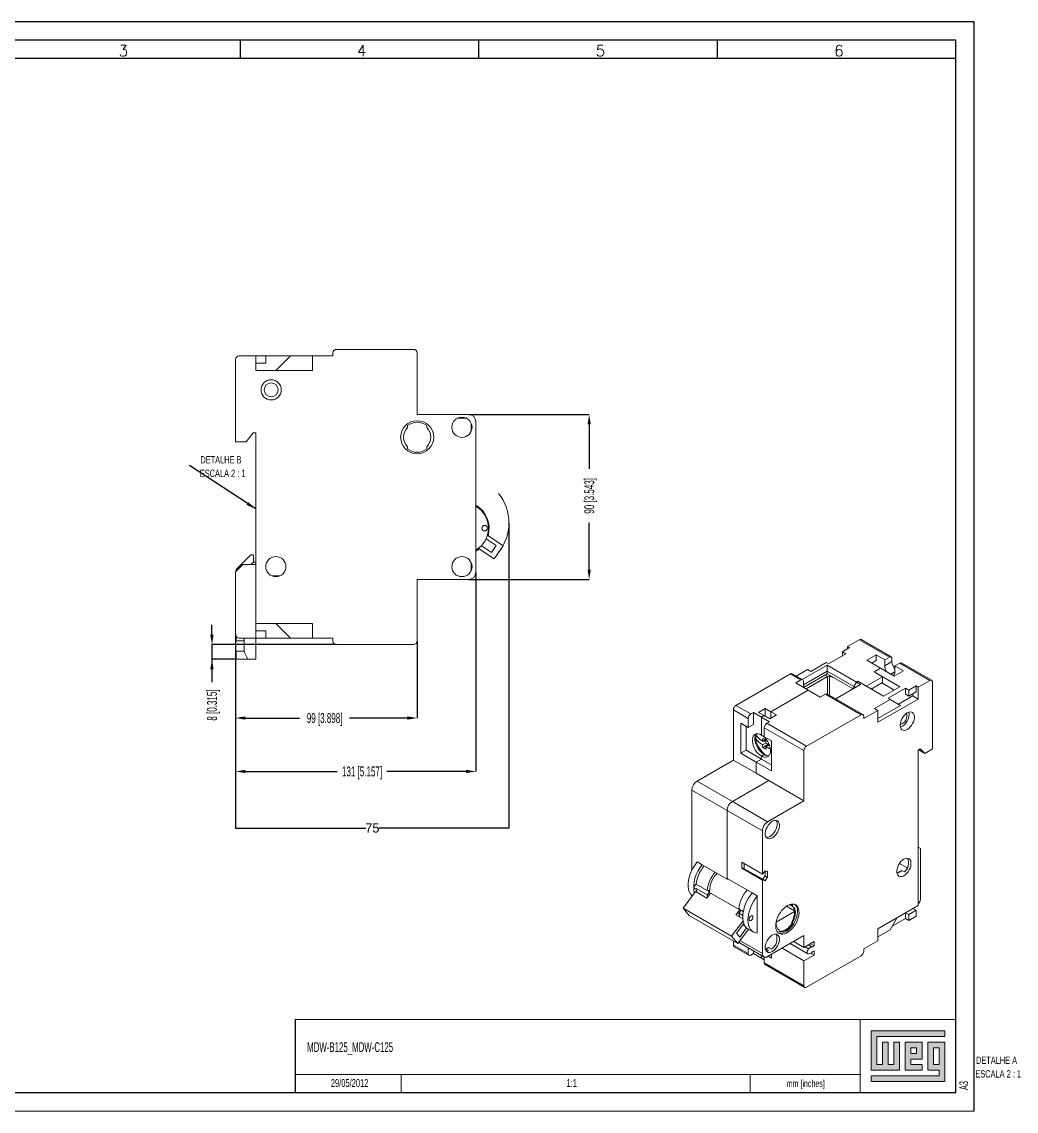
# Model space of a CAD drawing. Header units: millimetres. Extents: x -829 to 2887, y -460 to 1788.
# Drawn here: x 2061.8 to 2332.7, y -107.9 to 189.1 of the extents above; entities that cross this region are included whole.
import ezdxf

# ---------------------------------------------------------------- set-up
doc = ezdxf.new("R2010")
doc.units = ezdxf.units.MM
doc.layers.add('FORMATO', color=7, linetype='Continuous')
doc.layers.add('LEGENDA', color=5, linetype='Continuous')
doc.styles.add('SLDTEXTSTYLE0', font='ROMANS')
doc.styles.add('SLDTEXTSTYLE1', font='TXT', dxfattribs={"width": 0.605})
doc.styles.get("Standard").update_dxf_attribs({"font": 'arial.ttf'})
doc.dimstyles.new('SLDDIMSTYLE0', dxfattribs={"dimtxt": 2.7, "dimasz": 2.7, "dimexe": 0, "dimexo": 0.0625, "dimgap": 0.675, "dimtad": 0, "dimdec": 1, "dimlfac": 2, "dimrnd": 1e-09, "dimzin": 12, "dimdsep": 46, "dimtxsty": 'SLDTEXTSTYLE1', "dimsah": 1, "dimcen": 0.09, "dimadec": 0, "dimazin": 3, "dimtfac": 1, "dimtdec": 1, "dimtofl": 0, "dimtmove": 0, "dimatfit": 3, "dimfxl": 1, "dimfrac": 2, "dimtolj": 1, "dimtzin": 12, "dimarcsym": 0})
doc.dimstyles.new('SLDDIMSTYLE1', dxfattribs={"dimtxt": 2.7, "dimasz": 2.7, "dimexe": 0, "dimexo": 0.0625, "dimgap": 0.675, "dimtad": 0, "dimdec": 1, "dimlfac": 2, "dimrnd": 1e-09, "dimzin": 12, "dimdsep": 46, "dimtxsty": 'SLDTEXTSTYLE1', "dimsah": 1, "dimcen": 0.09, "dimadec": 0, "dimazin": 3, "dimtfac": 1, "dimtdec": 1, "dimtmove": 0, "dimatfit": 0, "dimfxl": 1, "dimfrac": 2, "dimtolj": 1, "dimtzin": 12, "dimarcsym": 0})
doc.dimstyles.new('SLDDIMSTYLE2', dxfattribs={"dimtxt": 0, "dimasz": 2.7, "dimexe": 0, "dimexo": 0.0625, "dimgap": 0, "dimtad": 0, "dimtih": 1, "dimtoh": 1, "dimdec": 0, "dimrnd": 1e-09, "dimzin": 0, "dimdsep": 46, "dimtxsty": 'Standard', "dimblk1": 'NONE', "dimblk2": 'NONE', "dimsah": 1, "dimcen": 0.09, "dimadec": 0, "dimazin": 0, "dimtfac": 2.7, "dimtdec": 0, "dimtofl": 0, "dimtmove": 0, "dimatfit": 3, "dimldrblk": 'NONE', "dimfxl": 1, "dimfrac": 2, "dimtolj": 1, "dimtzin": 0, "dimarcsym": 0})
doc.dimstyles.new('SLDDIMSTYLE3', dxfattribs={"dimtxt": 2.7, "dimasz": 2.7, "dimexe": 0, "dimexo": 0.0625, "dimgap": 0.675, "dimtad": 0, "dimtih": 1, "dimtoh": 1, "dimdec": 1, "dimlfac": 0.5, "dimrnd": 1e-09, "dimzin": 12, "dimdsep": 46, "dimtxsty": 'SLDTEXTSTYLE1', "dimsah": 1, "dimcen": 0, "dimadec": 0, "dimazin": 3, "dimtfac": 1, "dimtdec": 1, "dimtofl": 0, "dimtmove": 0, "dimatfit": 3, "dimfxl": 1, "dimfrac": 2, "dimtolj": 1, "dimtzin": 12, "dimarcsym": 0})

# ---------------------------------------------------------------- blocks, each defined once
blk = doc.blocks.new('SW_NOTE_0')
at = {"color": 0, "linetype": 'Continuous', "lineweight": 0, "attachment_point": 2, "style": 'SLDTEXTSTYLE1'}
for s, insert, char_height in [('DETALHE A', (8.52, 2.57), 1.995), ('ESCALA 2 : 1', (8.98, -1.13), 1.9951)]:
    blk.add_mtext(s, dxfattribs=dict(at, insert=insert, char_height=char_height))
blk = doc.blocks.new('*D70')
at = {"color": 0, "linetype": 'Continuous', "lineweight": -2}
for p, q in [((2194.49, 52.42), (2194.49, -30.7)), ((2119.99, 22.05), (2119.99, -30.7)), ((2119.99, -30.7), (2155.48, -30.7)), ((2194.49, -30.7), (2159.06, -30.7))]:
    blk.add_line(p, q, dxfattribs=at)
at = {"layer": 'Defpoints', "color": 0}
for p in [(2194.49, 52.48), (2119.99, 22.11), (2119.99, -30.7)]:
    blk.add_point(p, dxfattribs=at)
at = {"color": 0, "lineweight": 0, "insert": (2157.27, -29.42), "char_height": 2.5, "attachment_point": 2}
blk.add_mtext('\\A1;75', dxfattribs=at)
blk = doc.blocks.new('_NONE')
blk = doc.blocks.new('*D71')
at = {"color": 0, "linetype": 'Continuous', "lineweight": -2}
for p, q in [((2119.99, 22.05), (2119.99, -0.7)), ((2169.49, 20.25), (2169.49, -0.7)), ((2122.69, -0.7), (2137.46, -0.7)), ((2166.79, -0.7), (2151.08, -0.7))]:
    blk.add_line(p, q, dxfattribs=at)
at = {"color": 0}
for points in [[(2122.69, -0.25), (2122.69, -1.15), (2119.99, -0.7)], [(2166.79, -1.15), (2166.79, -0.25), (2169.49, -0.7)]]:
    blk.add_solid(points, dxfattribs=at)
at = {"layer": 'Defpoints', "color": 0}
for p in [(2119.99, 22.11), (2169.49, 20.31), (2169.49, -0.7)]:
    blk.add_point(p, dxfattribs=at)
at = {"color": 0, "lineweight": 0, "insert": (2144.27, 0.65), "char_height": 2.7, "attachment_point": 2, "style": 'SLDTEXTSTYLE1'}
blk.add_mtext('\\A1;99 [3.898]', dxfattribs=at)
blk = doc.blocks.new('*D72')
at = {"color": 0, "linetype": 'Continuous', "lineweight": -2}
for p, q in [((2185.49, 39), (2185.49, -15.26)), ((2119.99, 22.05), (2119.99, -15.26)), ((2122.69, -15.26), (2147.65, -15.26)), ((2182.79, -15.26), (2161.26, -15.26))]:
    blk.add_line(p, q, dxfattribs=at)
at = {"color": 0}
for points in [[(2122.69, -14.81), (2122.69, -15.71), (2119.99, -15.26)], [(2182.79, -15.71), (2182.79, -14.81), (2185.49, -15.26)]]:
    blk.add_solid(points, dxfattribs=at)
at = {"layer": 'Defpoints', "color": 0}
for p in [(2185.49, 39.06), (2119.99, 22.11), (2185.49, -15.26)]:
    blk.add_point(p, dxfattribs=at)
at = {"color": 0, "lineweight": 0, "insert": (2154.46, -13.91), "char_height": 2.7, "attachment_point": 2, "style": 'SLDTEXTSTYLE1'}
blk.add_mtext('\\A1;131 [5.157]', dxfattribs=at)
blk = doc.blocks.new('*D73')
at = {"color": 0, "linetype": 'Continuous', "lineweight": -2}
for p, q in [((2183.55, 82.06), (2216.36, 82.06)), ((2216.36, 79.36), (2216.36, 67.2)), ((2216.36, 39.76), (2216.36, 52.51)), ((2183.55, 37.06), (2216.36, 37.06))]:
    blk.add_line(p, q, dxfattribs=at)
at = {"color": 0}
for points in [[(2216.81, 79.36), (2215.91, 79.36), (2216.36, 82.06)], [(2215.91, 39.76), (2216.81, 39.76), (2216.36, 37.06)]]:
    blk.add_solid(points, dxfattribs=at)
at = {"layer": 'Defpoints', "color": 0}
for p in [(2183.49, 82.06), (2183.49, 37.06), (2216.36, 37.06)]:
    blk.add_point(p, dxfattribs=at)
at = {"color": 0, "lineweight": 0, "insert": (2215.01, 59.86), "char_height": 2.7, "attachment_point": 2, "rotation": 90, "style": 'SLDTEXTSTYLE1'}
blk.add_mtext('\\A1;90 [3.543]', dxfattribs=at)
blk = doc.blocks.new('*D74')
at = {"color": 0, "linetype": 'Continuous', "lineweight": -2}
for p, q in [((2113.57, 22.01), (2113.57, 24.71)), ((2147.43, 19.31), (2113.57, 19.31)), ((2113.57, 19.31), (2113.57, 15.32)), ((2120.13, 15.32), (2113.57, 15.32)), ((2113.57, 15.32), (2113.57, 9.1)), ((2113.57, 12.62), (2113.57, 9.92))]:
    blk.add_line(p, q, dxfattribs=at)
at = {"color": 0}
for points in [[(2113.12, 22.01), (2114.02, 22.01), (2113.57, 19.31)], [(2114.02, 12.62), (2113.12, 12.62), (2113.57, 15.32)]]:
    blk.add_solid(points, dxfattribs=at)
at = {"layer": 'Defpoints', "color": 0}
for p in [(2147.49, 19.31), (2113.57, 15.32), (2120.19, 15.32)]:
    blk.add_point(p, dxfattribs=at)
at = {"color": 0, "lineweight": 0, "insert": (2112.22, 2.84), "char_height": 2.7, "attachment_point": 2, "rotation": 90, "style": 'SLDTEXTSTYLE1'}
blk.add_mtext('\\A1;8 [0.315]', dxfattribs=at)
blk = doc.blocks.new('SW_NOTE_1')
at = {"layer": 'FORMATO', "color": 0, "attachment_point": 2, "style": 'SLDTEXTSTYLE1'}
for s, insert, char_height in [('DETALHE B', (8.52, 2.57), 1.995), ('ESCALA 2 : 1', (8.98, -1.13), 1.9951)]:
    blk.add_mtext(s, dxfattribs=dict(at, insert=insert, char_height=char_height))

msp = doc.modelspace()

# ---------------------------------------------------------------- hatches: boundary and pattern name
at = {"linetype": 'Continuous'}
msp.add_hatch(color=7, dxfattribs=at).paths.add_polyline_path([(2293.219, -85.959), (2293.219, -96.739), (2300.919, -96.739), (2300.919, -89.039), (2299.379, -89.039), (2299.379, -95.199), (2297.839, -95.199), (2297.839, -89.039), (2296.299, -89.039), (2296.299, -95.199), (2294.759, -95.199), (2294.759, -87.499), (2313.239, -87.499), (2313.239, -85.959)], flags=0)
h = msp.add_hatch(color=7, dxfattribs=at)
h.paths.add_polyline_path([(2293.219, -99.819), (2313.239, -99.819), (2313.239, -89.039), (2308.619, -89.039), (2308.619, -96.739), (2311.699, -96.739), (2311.699, -98.279), (2293.219, -98.279)], flags=0)
h.paths.add_polyline_path([(2310.159, -90.579), (2311.699, -90.579), (2311.699, -95.199), (2310.159, -95.199)], flags=0)
h = msp.add_hatch(color=7, dxfattribs=at)
h.paths.add_polyline_path([(2307.079, -95.199), (2303.999, -95.199), (2303.999, -93.659), (2307.079, -93.659), (2307.079, -89.039), (2302.459, -89.039), (2302.459, -96.739), (2307.079, -96.739)], flags=0)
h.paths.add_polyline_path([(2305.539, -92.119), (2303.999, -92.119), (2303.999, -90.579), (2305.539, -90.579)], flags=0)

# ---------------------------------------------------------------- linework, layer by layer
at = {"color": 7, "linetype": 'Continuous', "lineweight": 15}
for p, q in [((2120.988, 98.015), (2125.488, 98.015)), ((2125.488, 98.015), (2125.488, 94.015)), ((2128.288, 98.015), (2125.488, 98.015)), ((2128.288, 96.015), (2128.288, 98.015)), ((2134.988, 98.015), (2128.288, 98.015)), ((2134.988, 98.015), (2130.988, 94.015)), ((2140.988, 98.015), (2134.988, 98.015)), ((2140.988, 94.015), (2140.988, 98.015)), ((2140.988, 98.015), (2146.488, 98.015)), ((2146.488, 98.015), (2146.488, 98.815)), ((2147.488, 99.815), (2168.488, 99.815)), ((2169.488, 98.815), (2169.488, 82.065)), ((2119.988, 74.615), (2119.988, 97.015)), ((2125.488, 96.015), (2128.288, 96.015)), ((2125.488, 94.015), (2140.988, 94.015)), ((2169.488, 82.065), (2183.488, 82.065)), ((2180.543, 81.065), (2180.974, 81.065)), ((2180.974, 81.065), (2182.401, 81.065)), ((2181.149, 81.261), (2182.227, 81.261)), ((2182.401, 81.065), (2182.833, 81.065)), ((2166.872, 79.021), (2166.872, 78.481)), ((2172.104, 78.481), (2172.104, 79.021)), ((2184.238, 79.594), (2184.238, 77.535)), ((2185.488, 80.065), (2185.488, 39.065)), ((2122.888, 74.615), (2119.988, 74.615)), ((2124.763, 77.015), (2122.888, 74.615)), ((2125.488, 77.015), (2124.763, 77.015)), ((2125.488, 25.115), (2125.488, 77.015)), ((2166.872, 73.248), (2166.872, 72.708)), ((2172.104, 72.708), (2172.104, 73.248)), ((2190.992, 46.324), (2188.259, 48.164)), ((2188.615, 49.129), (2192.878, 46.261)), ((2190.478, 42.693), (2186.215, 45.562)), ((2186.975, 46.256), (2189.708, 44.416)), ((2189.708, 44.416), (2190.992, 46.324)), ((2192.878, 46.261), (2190.478, 42.693)), ((2124.188, 43.823), (2120.188, 39.823)), ((2124.888, 41.825), (2124.177, 41.115)), ((2124.188, 43.823), (2124.888, 43.823)), ((2124.888, 43.823), (2124.888, 41.825)), ((2124.888, 41.825), (2125.488, 41.825)), ((2184.238, 41.594), (2184.238, 39.535)), ((2119.988, 39.115), (2121.988, 41.115)), ((2119.988, 22.115), (2119.988, 39.115)), ((2120.188, 39.315), (2120.188, 39.823)), ((2121.988, 41.115), (2125.488, 41.115)), ((2169.488, 37.065), (2169.488, 20.315)), ((2183.488, 37.065), (2169.488, 37.065)), ((2182.606, 37.972), (2180.906, 37.928)), ((2140.988, 25.115), (2125.488, 25.115)), ((2125.488, 25.115), (2125.488, 23.115)), ((2130.988, 25.115), (2134.988, 21.115)), ((2140.988, 21.115), (2140.988, 25.115)), ((2120.188, 20.317), (2120.188, 21.515)), ((2125.488, 21.115), (2120.988, 21.115)), ((2122.388, 21.115), (2122.388, 17.324)), ((2128.288, 23.115), (2125.488, 23.115)), ((2125.488, 23.115), (2125.488, 21.115)), ((2125.488, 21.115), (2125.488, 15.324)), ((2125.488, 21.115), (2128.288, 21.115)), ((2128.288, 21.115), (2128.288, 23.115)), ((2128.288, 21.115), (2134.988, 21.115)), ((2134.988, 21.115), (2140.988, 21.115)), ((2146.488, 21.115), (2140.988, 21.115)), ((2146.488, 20.315), (2146.488, 21.115)), ((2120.188, 20.317), (2122.388, 20.317)), ((2120.188, 20.313), (2120.188, 20.317)), ((2120.188, 20.313), (2122.388, 20.313)), ((2168.488, 19.315), (2147.488, 19.315)), ((2285.346, 17.355), (2287.326, 18.498)), ((2289.942, 20.661), (2286.76, 18.824)), ((2287.326, 18.498), (2286.76, 18.824)), ((2286.76, 18.824), (2286.76, 18.171)), ((2298.144, 15.926), (2289.942, 20.661)), ((2298.644, 15.976), (2290.442, 20.711)), ((2120.188, 17.488), (2122.388, 17.488)), ((2120.188, 15.317), (2120.188, 17.488)), ((2120.188, 15.313), (2120.188, 15.317)), ((2120.188, 15.317), (2123.388, 15.317)), ((2120.188, 15.313), (2123.388, 15.313)), ((2122.388, 17.317), (2122.388, 17.324)), ((2122.388, 17.324), (2123.388, 15.324)), ((2123.388, 15.317), (2122.388, 17.317)), ((2123.388, 15.305), (2123.384, 15.313)), ((2123.388, 15.324), (2123.388, 15.317)), ((2123.388, 15.324), (2125.488, 15.324)), ((2123.388, 15.313), (2123.388, 15.305)), ((2123.388, 15.305), (2125.488, 15.305)), ((2125.488, 15.324), (2125.488, 15.305)), ((2281.527, 14.089), (2286.265, 16.824)), ((2286.265, 16.824), (2285.346, 17.355)), ((2285.346, 16.293), (2285.346, 17.355)), ((2294.538, 16.538), (2291.992, 15.069)), ((2295.74, 12.905), (2291.992, 15.069)), ((2293.336, 14.293), (2294.538, 14.987)), ((2296.872, 15.191), (2294.538, 16.538)), ((2294.538, 14.987), (2294.538, 16.538)), ((2296.872, 15.191), (2298.144, 15.926)), ((2296.872, 15.191), (2296.872, 13.558)), ((2298.851, 14.701), (2298.851, 15.518)), ((2275.8, 12.497), (2272.769, 10.748)), ((2274.396, 9.809), (2281.174, 13.722)), ((2281.174, 12.089), (2274.739, 8.374)), ((2276.719, 11.966), (2275.8, 12.497)), ((2276.719, 11.966), (2280.962, 14.416)), ((2281.527, 14.089), (2280.962, 14.416)), ((2281.174, 13.722), (2289.164, 9.109)), ((2281.174, 13.722), (2281.174, 12.089)), ((2288.457, 7.884), (2281.174, 12.089)), ((2281.174, 11.354), (2281.174, 12.089)), ((2293.972, 11.885), (2295.74, 12.905)), ((2295.74, 12.905), (2293.972, 11.885)), ((2293.972, 11.885), (2301.043, 7.803)), ((2296.306, 10.538), (2293.972, 11.885)), ((2295.74, 12.905), (2299.488, 10.742)), ((2296.872, 13.558), (2298.851, 14.701)), ((2298.569, 11.272), (2299.629, 11.884)), ((2298.569, 11.272), (2299.629, 11.884)), ((2299.488, 10.742), (2301.963, 12.171)), ((2299.629, 13.518), (2300.973, 14.293)), ((2299.629, 13.518), (2301.963, 12.171)), ((2299.629, 11.885), (2299.629, 13.518)), ((2309.175, 9.558), (2300.973, 14.293)), ((2309.675, 9.608), (2301.473, 14.343)), ((2271.204, 11.314), (2256.354, 2.741)), ((2274.032, 9.681), (2271.204, 11.314)), ((2274.532, 9.73), (2271.704, 11.363)), ((2274.032, 9.681), (2272.618, 8.864)), ((2274.739, 7.64), (2274.739, 9.272)), ((2274.74, 7.639), (2281.174, 11.354)), ((2281.313, 10.618), (2275.447, 7.231)), ((2281.313, 10.618), (2280.605, 11.026)), ((2288.245, 7.272), (2281.174, 11.354)), ((2281.313, 5.816), (2281.313, 10.618)), ((2282.025, 10.863), (2281.875, 10.676)), ((2282.843, 10.39), (2281.875, 10.676)), ((2281.875, 5.491), (2281.875, 10.676)), ((2288.457, 7.884), (2289.164, 9.109)), ((2289.164, 9.109), (2288.457, 7.884)), ((2289.518, 9.313), (2289.164, 9.109)), ((2289.518, 9.313), (2289.164, 9.109)), ((2289.164, 9.109), (2290.295, 8.456)), ((2289.518, 9.313), (2296.589, 5.231)), ((2291.851, 7.966), (2289.518, 9.313)), ((2296.306, 10.538), (2291.851, 7.966)), ((2293.195, 7.19), (2296.306, 8.986)), ((2296.306, 8.986), (2296.306, 10.538)), ((2305.993, 7.721), (2309.175, 9.558)), ((2309.882, 9.15), (2309.882, -9.141)), ((2265.83, 1.027), (2276.012, 6.905)), ((2276.012, 6.905), (2265.83, 1.027)), ((2276.012, 6.905), (2272.618, 8.864)), ((2279.335, 4.986), (2276.012, 6.905)), ((2290.295, 8.456), (2283.517, 4.543)), ((2288.17, 7.229), (2287.99, 7.419)), ((2288.881, 7.639), (2288.457, 7.884)), ((2288.457, 7.884), (2288.457, 7.395)), ((2288.457, 7.884), (2288.457, 7.395)), ((2296.094, 8.864), (2299.488, 6.905)), ((2296.589, 5.231), (2301.043, 7.803)), ((2302.528, 7.435), (2297.791, 4.7)), ((2302.528, 7.435), (2303.448, 6.905)), ((2302.528, 5.802), (2302.528, 7.435)), ((2305.428, 8.048), (2303.448, 6.905)), ((2303.448, 6.905), (2303.448, 5.272)), ((2303.448, 5.272), (2305.428, 6.415)), ((2305.428, 8.048), (2305.993, 7.721)), ((2305.428, 6.415), (2305.428, 8.048)), ((2305.993, 4.455), (2305.993, 7.721)), ((2279.335, 4.986), (2280.749, 5.803)), ((2290.437, 0.21), (2280.749, 5.803)), ((2290.937, 0.26), (2281.249, 5.852)), ((2298.356, 4.374), (2294.114, 1.925)), ((2295.033, -1.872), (2305.993, 4.455)), ((2297.791, 4.7), (2298.356, 4.374)), ((2301.185, 2.741), (2298.356, 4.374)), ((2300.619, 3.067), (2304.508, 5.312)), ((2302.528, 5.802), (2303.448, 5.272)), ((2304.508, 5.312), (2304.508, 5.884)), ((2304.508, 5.312), (2305.993, 4.455)), ((2259.678, -0.81), (2255.647, 1.517)), ((2255.647, 1.517), (2255.647, -12.161)), ((2256.354, 2.741), (2260.385, 0.415)), ((2261.092, 0.823), (2260.385, 0.415)), ((2263.284, -0.443), (2261.092, 0.823)), ((2261.092, -2.443), (2261.092, 0.823)), ((2264.345, 1.884), (2262.506, 0.823)), ((2263.991, -0.034), (2262.506, 0.823)), ((2265.83, 1.027), (2264.345, 1.884)), ((2264.345, -0.239), (2264.345, 1.884)), ((2265.547, -0.933), (2267.385, 0.129)), ((2265.83, 1.027), (2267.385, 0.129)), ((2265.83, -0.769), (2265.83, 1.027)), ((2265.83, 1.027), (2265.83, -0.769)), ((2275.588, -8.362), (2290.437, 0.21)), ((2291.144, -0.851), (2295.033, 1.394)), ((2294.114, 1.925), (2295.033, 1.394)), ((2295.033, -0.811), (2301.185, 2.741)), ((2295.033, 1.394), (2295.033, -1.872)), ((2259.678, -3.26), (2257.698, -2.117)), ((2257.698, -2.117), (2257.698, -10.282)), ((2259.112, -9.466), (2259.112, -2.933)), ((2259.678, -0.81), (2259.678, -3.26)), ((2259.678, -3.26), (2261.092, -2.443)), ((2263.284, -0.443), (2263.991, -0.034)), ((2263.991, -0.034), (2263.284, -0.443)), ((2263.284, -0.443), (2265.476, -1.708)), ((2263.284, -5.342), (2263.284, -0.443)), ((2263.284, -0.443), (2263.284, -5.342)), ((2263.991, -0.034), (2265.547, -0.933)), ((2264.769, -2.116), (2265.476, -1.708)), ((2264.769, -2.116), (2275.588, -8.362)), ((2291.144, -0.198), (2291.144, -0.851)), ((2261.79, -5.875), (2261.902, -5.81)), ((2261.902, -5.81), (2262.556, -6.188)), ((2274.88, -9.587), (2264.062, -3.341)), ((2264.062, -3.341), (2264.062, -5.791)), ((2264.062, -5.791), (2266.042, -6.934)), ((2264.215, -6.601), (2263.562, -6.978)), ((2264.481, -7.509), (2263.562, -8.04)), ((2265.148, -7.818), (2263.628, -8.696)), ((2263.743, -6.873), (2264.062, -7.057)), ((2264.062, -6.689), (2264.062, -7.057)), ((2264.547, -6.777), (2264.062, -7.057)), ((2264.481, -8.57), (2265.432, -8.021)), ((2266.042, -6.934), (2266.042, -15.099)), ((2257.698, -10.282), (2259.112, -9.466)), ((2261.87, -12.691), (2257.698, -10.282)), ((2263.284, -11.874), (2259.112, -9.466)), ((2261.87, -12.691), (2263.284, -11.874)), ((2263.284, -11.874), (2261.87, -12.691)), ((2263.362, -9.797), (2262.606, -9.36)), ((2263.991, -10.65), (2263.284, -11.058)), ((2263.991, -10.65), (2263.284, -11.058)), ((2263.284, -11.874), (2263.284, -11.058)), ((2263.284, -11.058), (2263.284, -11.874)), ((2263.284, -11.874), (2266.042, -13.466)), ((2274.88, -23.264), (2274.88, -9.587)), ((2306.506, -9.13), (2305.993, -9.426)), ((2305.993, -9.426), (2305.993, -51.805)), ((2306.134, -9.345), (2307.832, -10.325)), ((2306.506, -9.13), (2307.832, -10.325)), ((2307.832, -10.325), (2309.882, -9.141)), ((2255.647, -12.161), (2245.748, -17.875)), ((2255.647, -12.161), (2261.87, -15.753)), ((2261.87, -15.753), (2261.87, -12.691)), ((2261.87, -12.691), (2266.042, -15.099)), ((2261.87, -12.691), (2261.87, -15.753)), ((2255.364, -23.427), (2265.264, -17.712)), ((2265.264, -17.712), (2255.364, -23.427)), ((2261.87, -15.753), (2265.264, -17.712)), ((2274.88, -23.264), (2265.264, -17.712)), ((2253.95, -25.876), (2244.333, -20.325)), ((2244.333, -20.325), (2244.333, -42.208)), ((2245.748, -17.875), (2255.364, -23.427)), ((2255.364, -23.427), (2264.981, -28.979)), ((2264.981, -28.979), (2274.88, -23.264)), ((2263.567, -31.428), (2253.95, -25.876)), ((2253.95, -44.465), (2253.95, -25.876)), ((2253.95, -25.876), (2253.95, -44.654)), ((2263.567, -43.268), (2263.567, -31.428)), ((2306.63, -36.25), (2305.993, -35.883)), ((2306.63, -50.131), (2306.63, -36.25)), ((2247.162, -40.735), (2245.748, -39.919)), ((2253.95, -44.654), (2247.162, -40.735)), ((2257.91, -40.002), (2263.567, -43.268)), ((2257.91, -40.002), (2257.91, -41.635)), ((2257.91, -41.635), (2258.051, -41.554)), ((2258.051, -41.554), (2263.708, -44.819)), ((2258.051, -41.554), (2258.617, -41.775)), ((2258.617, -41.775), (2258.617, -40.41)), ((2302.811, -41.444), (2300.912, -40.348)), ((2303.137, -41.255), (2302.811, -41.444)), ((2251.016, -43.238), (2251.016, -42.96)), ((2253.95, -44.465), (2260.738, -48.383)), ((2257.91, -41.635), (2263.567, -44.901)), ((2258.617, -41.775), (2263.637, -44.673)), ((2263.708, -43.186), (2263.567, -43.268)), ((2263.637, -44.673), (2264.203, -43.799)), ((2264.274, -42.312), (2263.708, -43.186)), ((2264.203, -43.799), (2264.345, -43.717)), ((2264.203, -43.799), (2264.84, -44.166)), ((2264.84, -42.533), (2264.274, -42.312)), ((2264.274, -45.041), (2264.84, -44.166)), ((2264.345, -43.717), (2264.345, -42.339)), ((2264.345, -43.717), (2264.981, -44.085)), ((2264.981, -42.451), (2264.84, -42.533)), ((2264.84, -44.166), (2264.981, -44.085)), ((2264.981, -44.085), (2264.981, -42.451)), ((2301.471, -42.223), (2300.195, -42.964)), ((2300.698, -43.573), (2300.319, -43.354)), ((2300.448, -43.568), (2300.698, -43.573)), ((2301.471, -42.223), (2302.249, -42.672)), ((2248.468, -47.701), (2245.498, -45.987)), ((2245.498, -47.209), (2248.468, -48.924)), ((2253.95, -44.654), (2254.398, -44.723)), ((2263.567, -44.901), (2263.708, -44.819)), ((2263.567, -64.906), (2263.567, -44.901)), ((2263.637, -44.673), (2264.274, -45.041)), ((2263.708, -44.819), (2264.274, -45.041)), ((2245.322, -47.991), (2241.936, -52.577)), ((2244.333, -49.067), (2244.333, -49.33)), ((2248.434, -49.787), (2245.322, -47.991)), ((2249.452, -48.407), (2248.434, -49.787)), ((2257.372, -52.979), (2249.452, -48.407)), ((2260.738, -48.383), (2262.153, -49.2)), ((2262.153, -59.383), (2262.153, -49.2)), ((2255.159, -60.21), (2241.936, -52.577)), ((2241.936, -52.577), (2243.634, -54.51)), ((2257.372, -52.979), (2256.353, -54.359)), ((2257.095, -52.681), (2258.35, -53.406)), ((2267.343, -56.322), (2272.328, -53.425)), ((2270.082, -52.013), (2272.318, -53.303)), ((2272.316, -53.291), (2270.092, -52.007)), ((2270.881, -51.589), (2271.806, -52.122)), ((2271.569, -51.945), (2271.569, -51.564)), ((2271.569, -51.945), (2271.781, -52.067)), ((2271.781, -52.067), (2271.781, -51.626)), ((2305.993, -51.805), (2295.033, -58.132)), ((2305.428, -53.111), (2303.448, -54.254)), ((2304.579, -52.621), (2305.428, -53.111)), ((2305.428, -54.744), (2305.428, -53.111)), ((2256.857, -62.143), (2243.634, -54.51)), ((2258.281, -55.982), (2255.159, -60.21)), ((2258.211, -55.431), (2256.353, -54.359)), ((2257.041, -54.756), (2257.213, -54.523)), ((2258.204, -54.544), (2257.095, -53.904)), ((2271.569, -56.218), (2271.781, -56.34)), ((2271.569, -56.659), (2271.569, -56.218)), ((2271.781, -56.781), (2271.781, -56.34)), ((2298.356, -58.418), (2300.266, -55.111)), ((2298.922, -57.438), (2302.528, -55.357)), ((2302.528, -55.357), (2302.528, -53.805)), ((2302.528, -55.357), (2303.448, -55.887)), ((2302.599, -53.764), (2303.448, -54.254)), ((2303.448, -54.254), (2303.448, -55.887)), ((2303.448, -55.887), (2305.428, -54.744)), ((2258.426, -56.77), (2256.493, -59.388)), ((2256.493, -59.388), (2257.4, -60.422)), ((2256.857, -62.143), (2259.722, -58.263)), ((2257.4, -60.422), (2259.249, -57.919)), ((2258.162, -57.128), (2258.937, -57.575)), ((2259.684, -58.241), (2261.098, -59.057)), ((2268.081, -58.476), (2268.081, -58.917)), ((2271.569, -56.659), (2271.781, -56.781)), ((2295.033, -58.132), (2295.033, -61.398)), ((2295.033, -60.337), (2298.356, -58.418)), ((2255.159, -60.21), (2256.857, -62.143)), ((2255.647, -61.445), (2255.647, -62.582)), ((2257.081, -61.839), (2263.981, -65.822)), ((2257.432, -61.364), (2263.567, -64.906)), ((2274.88, -60.008), (2264.981, -65.723)), ((2271.081, -62.202), (2275.915, -64.993)), ((2272.087, -61.621), (2274.88, -63.233)), ((2274.88, -63.233), (2274.88, -60.008)), ((2277.638, -61.641), (2274.88, -63.233)), ((2276.613, -62.233), (2277.638, -62.825)), ((2277.638, -62.825), (2277.638, -61.641)), ((2295.033, -61.398), (2291.144, -63.643)), ((2255.647, -62.582), (2259.678, -64.909)), ((2255.854, -63.04), (2259.885, -65.367)), ((2259.678, -63.338), (2259.678, -64.909)), ((2260.385, -65.317), (2261.092, -64.909)), ((2261.092, -64.909), (2261.092, -64.154)), ((2263.284, -66.174), (2261.092, -64.909)), ((2265.248, -63.274), (2264.444, -63.741)), ((2265.222, -64.19), (2264.444, -63.741)), ((2265.248, -63.274), (2266.026, -63.723)), ((2266.042, -65.111), (2266.042, -66.133)), ((2268.904, -63.458), (2274.88, -66.908)), ((2274.88, -66.908), (2277.638, -65.316)), ((2275.162, -63.071), (2276.153, -63.643)), ((2276.125, -62.515), (2276.865, -62.942)), ((2276.153, -63.643), (2276.865, -62.942)), ((2276.865, -64.909), (2276.153, -65.029)), ((2276.865, -62.942), (2277.073, -63.152)), ((2277.073, -64.458), (2276.865, -64.909)), ((2276.879, -64.878), (2277.638, -65.316)), ((2277.073, -63.152), (2277.638, -62.825)), ((2277.638, -64.132), (2277.073, -64.458)), ((2277.638, -65.316), (2277.638, -64.132)), ((2291.144, -63.643), (2291.144, -64.296)), ((2263.284, -66.174), (2263.284, -65.419)), ((2263.284, -65.419), (2263.284, -66.174)), ((2263.284, -66.174), (2264.062, -66.623)), ((2264.062, -65.861), (2264.062, -67.44)), ((2264.062, -67.44), (2274.88, -73.685)), ((2264.269, -67.897), (2275.088, -74.143)), ((2266.042, -66.133), (2265.156, -65.622)), ((2274.88, -73.685), (2274.88, -66.908)), ((2290.437, -65.521), (2275.588, -74.093))]:
    msp.add_line(p, q, dxfattribs=at)
at = {"color": 7, "linetype": 'Continuous', "lineweight": 0}
for p, q in [((2313.239, -85.959), (2293.219, -85.959)), ((2293.219, -85.959), (2293.219, -96.739)), ((2313.239, -87.499), (2313.239, -85.959)), ((2294.759, -87.499), (2313.239, -87.499)), ((2294.759, -95.199), (2294.759, -87.499)), ((2297.839, -89.039), (2296.299, -89.039)), ((2296.299, -89.039), (2296.299, -95.199)), ((2297.839, -95.199), (2297.839, -89.039)), ((2300.919, -89.039), (2299.379, -89.039)), ((2299.379, -89.039), (2299.379, -95.199)), ((2300.919, -96.739), (2300.919, -89.039)), ((2307.079, -89.039), (2302.459, -89.039)), ((2302.459, -89.039), (2302.459, -96.739)), ((2307.079, -93.659), (2307.079, -89.039)), ((2313.239, -89.039), (2308.619, -89.039)), ((2308.619, -89.039), (2308.619, -96.739)), ((2313.239, -99.819), (2313.239, -89.039)), ((2303.999, -90.579), (2305.539, -90.579)), ((2303.999, -92.119), (2303.999, -90.579)), ((2305.539, -90.579), (2305.539, -92.119)), ((2310.159, -95.199), (2310.159, -90.579)), ((2310.159, -90.579), (2311.699, -90.579)), ((2311.699, -90.579), (2311.699, -95.199)), ((2305.539, -92.119), (2303.999, -92.119)), ((2303.999, -93.659), (2307.079, -93.659)), ((2303.999, -95.199), (2303.999, -93.659)), ((2165.145, -97.889), (2165.145, -102.889)), ((2260.229, -97.876), (2260.229, -102.889)), ((2293.219, -96.739), (2300.919, -96.739)), ((2296.299, -95.199), (2294.759, -95.199)), ((2299.379, -95.199), (2297.839, -95.199)), ((2302.459, -96.739), (2307.079, -96.739)), ((2307.079, -95.199), (2303.999, -95.199)), ((2307.079, -96.739), (2307.079, -95.199)), ((2308.619, -96.739), (2311.699, -96.739)), ((2311.699, -95.199), (2310.159, -95.199)), ((2311.699, -96.739), (2311.699, -98.279)), ((2293.219, -98.279), (2293.219, -99.819)), ((2311.699, -98.279), (2293.219, -98.279)), ((2293.219, -99.819), (2313.239, -99.819))]:
    msp.add_line(p, q, dxfattribs=at)
at = {"color": 7, "linetype": 'Continuous', "lineweight": 15, "flags": 128}
for points in [[(2185.488, 44.829), (2186.152, 45.263), (2186.389, 45.445)], [(2303.023, 0.699), (2302.619, 0.417), (2302.232, 0.048), (2301.88, -0.39), (2301.578, -0.878), (2301.339, -1.396), (2301.174, -1.92), (2301.089, -2.428), (2301.089, -2.897), (2301.174, -3.308), (2301.339, -3.641), (2301.578, -3.883), (2301.88, -4.023), (2302.232, -4.054), (2302.619, -3.976), (2303.023, -3.792), (2303.428, -3.509), (2303.814, -3.141), (2304.166, -2.703), (2304.468, -2.215), (2304.707, -1.697), (2304.873, -1.173), (2304.957, -0.665), (2304.957, -0.195), (2304.873, 0.215), (2304.707, 0.549), (2304.468, 0.79), (2304.166, 0.93), (2303.814, 0.962), (2303.428, 0.883), (2303.023, 0.699)], [(2263.284, -5.342), (2262.829, -5.128), (2262.39, -5.019), (2261.981, -5.018), (2261.617, -5.125), (2261.309, -5.337), (2261.069, -5.647), (2260.904, -6.044), (2260.82, -6.514), (2260.82, -7.041), (2260.904, -7.608), (2261.069, -8.195), (2261.309, -8.782), (2261.617, -9.349), (2261.981, -9.878), (2262.39, -10.349), (2262.829, -10.747), (2263.284, -11.058)], [(2263.991, -10.65), (2263.536, -10.338), (2263.097, -9.94), (2262.688, -9.469), (2262.324, -8.941), (2262.016, -8.374), (2261.776, -7.787), (2261.611, -7.2), (2261.527, -6.633), (2261.527, -6.105), (2261.611, -5.635), (2261.776, -5.239), (2261.924, -5.027)], [(2263.284, -11.058), (2263.739, -11.272), (2264.178, -11.381), (2264.587, -11.382), (2264.951, -11.274), (2265.259, -11.062), (2265.499, -10.753), (2265.664, -10.356), (2265.748, -9.886), (2265.748, -9.359), (2265.664, -8.792), (2265.499, -8.205), (2265.259, -7.618), (2264.951, -7.05), (2264.587, -6.522), (2264.178, -6.051), (2263.739, -5.653), (2263.284, -5.342)], [(2266.254, -28.856), (2265.85, -29.139), (2265.463, -29.507), (2265.111, -29.945), (2264.809, -30.433), (2264.57, -30.951), (2264.404, -31.475), (2264.32, -31.983), (2264.32, -32.453), (2264.404, -32.863), (2264.57, -33.197), (2264.809, -33.438), (2265.111, -33.578), (2265.463, -33.61), (2265.85, -33.531), (2266.254, -33.347), (2266.658, -33.065), (2267.045, -32.696), (2267.397, -32.258), (2267.699, -31.77), (2267.938, -31.252), (2268.103, -30.728), (2268.188, -30.22), (2268.188, -29.751), (2268.103, -29.34), (2267.938, -29.007), (2267.699, -28.765), (2267.397, -28.625), (2267.045, -28.594), (2266.658, -28.672), (2266.254, -28.856)], [(2264.598, -33.235), (2264.829, -33.242), (2265.215, -33.164), (2265.617, -32.98), (2266.02, -32.699), (2266.405, -32.332), (2266.756, -31.897), (2267.058, -31.411), (2267.297, -30.895), (2267.464, -30.373), (2267.55, -29.866), (2267.553, -29.397), (2267.471, -28.986), (2267.309, -28.651), (2267.273, -28.601)], [(2245.748, -39.919), (2245.19, -40.69), (2244.691, -41.511), (2244.26, -42.366), (2243.905, -43.24), (2243.633, -44.117), (2243.448, -44.979), (2243.355, -45.81), (2243.355, -46.595), (2243.448, -47.318), (2243.633, -47.967), (2243.905, -48.529), (2244.26, -48.993), (2244.45, -49.172)], [(2302.104, -39.189), (2301.7, -39.471), (2301.313, -39.839), (2300.961, -40.277), (2300.659, -40.766), (2300.42, -41.284), (2300.255, -41.808), (2300.17, -42.316), (2300.17, -42.785), (2300.255, -43.196), (2300.42, -43.529), (2300.659, -43.771), (2300.961, -43.911), (2301.313, -43.942), (2301.7, -43.864), (2302.104, -43.68), (2302.508, -43.397), (2302.895, -43.029), (2303.247, -42.591), (2303.549, -42.103), (2303.788, -41.585), (2303.953, -41.061), (2304.038, -40.553), (2304.038, -40.083), (2303.953, -39.673), (2303.788, -39.339), (2303.549, -39.098), (2303.247, -38.958), (2302.895, -38.926), (2302.508, -39.004), (2302.104, -39.189)], [(2245.498, -47.209), (2245.285, -47.297), (2245.102, -47.273), (2244.978, -47.141), (2244.935, -46.923), (2244.978, -46.655), (2245.102, -46.38), (2245.285, -46.145), (2245.498, -45.987)], [(2248.468, -48.924), (2248.66, -48.755), (2248.821, -48.528), (2248.928, -48.272), (2248.965, -48.025), (2248.928, -47.821), (2248.821, -47.689), (2248.66, -47.647), (2248.468, -47.701)], [(2248.468, -48.924), (2248.566, -49.463), (2248.594, -49.57)], [(2259.684, -58.241), (2259.684, -58.241), (2259.245, -57.916), (2258.875, -57.49), (2258.58, -56.971), (2258.366, -56.366), (2258.236, -55.687), (2258.193, -54.944), (2258.236, -54.152), (2258.366, -53.323), (2258.58, -52.471), (2258.875, -51.611), (2259.245, -50.758), (2259.684, -49.926), (2260.185, -49.13), (2260.738, -48.383)], [(2262.153, -59.383), (2261.599, -59.275), (2261.098, -59.057), (2260.659, -58.732), (2260.289, -58.307), (2259.995, -57.787), (2259.78, -57.182), (2259.651, -56.503), (2259.607, -55.761), (2259.651, -54.968), (2259.78, -54.139), (2259.995, -53.287), (2260.289, -52.428), (2260.659, -51.575), (2261.098, -50.743), (2261.599, -49.947), (2262.153, -49.2)], [(2270.355, -51.842), (2269.845, -52.184), (2269.347, -52.613), (2268.876, -53.117), (2268.443, -53.683), (2268.06, -54.296), (2267.736, -54.941), (2267.48, -55.601), (2267.299, -56.259), (2267.196, -56.897), (2267.176, -57.5), (2267.237, -58.051), (2267.38, -58.537), (2267.599, -58.945), (2267.89, -59.263), (2268.245, -59.485), (2268.654, -59.604), (2269.108, -59.617), (2269.594, -59.524), (2270.099, -59.327), (2270.611, -59.031), (2271.117, -58.645), (2271.602, -58.177), (2272.056, -57.64), (2272.465, -57.049), (2272.82, -56.418), (2273.111, -55.763), (2273.33, -55.102), (2273.473, -54.452), (2273.534, -53.829), (2273.514, -53.25), (2273.411, -52.73), (2273.23, -52.282), (2272.974, -51.918), (2272.65, -51.646), (2272.267, -51.476), (2271.834, -51.409), (2271.363, -51.45), (2270.865, -51.595), (2270.355, -51.842)], [(2267.903, -59.274), (2268.23, -59.359), (2268.684, -59.372), (2269.169, -59.279), (2269.675, -59.082), (2270.187, -58.786), (2270.692, -58.4), (2271.178, -57.932), (2271.631, -57.396), (2272.041, -56.804), (2272.396, -56.173), (2272.686, -55.518), (2272.906, -54.857), (2273.048, -54.207), (2273.11, -53.584), (2273.09, -53.005), (2272.987, -52.485), (2272.806, -52.037), (2272.549, -51.673), (2272.383, -51.514)], [(2271.781, -51.626), (2271.369, -51.535), (2271.016, -51.541)], [(2271.569, -56.218), (2271.894, -55.572), (2272.136, -54.91), (2272.285, -54.257), (2272.335, -53.639), (2272.285, -53.078), (2272.136, -52.598), (2271.894, -52.215), (2271.569, -51.945)], [(2271.781, -56.34), (2272.106, -55.694), (2272.348, -55.032), (2272.497, -54.38), (2272.547, -53.761), (2272.497, -53.201), (2272.348, -52.72), (2272.106, -52.337), (2271.781, -52.067)], [(2260.456, -55.883), (2260.253, -55.954), (2260.081, -55.92), (2259.966, -55.788), (2259.925, -55.577), (2259.966, -55.319), (2260.081, -55.054), (2260.253, -54.822), (2260.456, -54.659), (2260.658, -54.588), (2260.831, -54.621), (2260.945, -54.754), (2260.986, -54.965), (2260.945, -55.222), (2260.831, -55.488), (2260.658, -55.72), (2260.456, -55.883)], [(2266.254, -59.885), (2265.85, -60.167), (2265.463, -60.535), (2265.111, -60.973), (2264.809, -61.462), (2264.57, -61.98), (2264.404, -62.504), (2264.32, -63.012), (2264.32, -63.481), (2264.404, -63.892), (2264.57, -64.225), (2264.809, -64.467), (2265.111, -64.607), (2265.463, -64.638), (2265.85, -64.56), (2266.254, -64.376), (2266.658, -64.093), (2267.045, -63.725), (2267.397, -63.287), (2267.699, -62.798), (2267.938, -62.281), (2268.103, -61.756), (2268.188, -61.249), (2268.188, -60.779), (2268.103, -60.369), (2267.938, -60.035), (2267.699, -59.793), (2267.397, -59.654), (2267.045, -59.622), (2266.658, -59.7), (2266.254, -59.885)], [(2264.598, -64.264), (2264.835, -64.27), (2265.222, -64.19)], [(2276.153, -65.029), (2275.981, -65.021), (2275.846, -64.938), (2275.759, -64.786), (2275.729, -64.581), (2275.759, -64.341), (2275.846, -64.089), (2275.981, -63.849), (2276.153, -63.643)]]:
    msp.add_lwpolyline(points, dxfattribs=at)
at = {"color": 7, "linetype": 'Continuous', "lineweight": 15}
for centre, radius in [((2129.688, 88.765), 2.75), ((2129.688, 88.765), 1.9), ((2169.488, 75.865), 4.5), ((2181.688, 78.565), 2.75), ((2187.888, 51.065), 0.75), ((2130.988, 40.565), 2.75), ((2181.688, 40.565), 2.75)]:
    msp.add_circle(centre, radius, dxfattribs=at)
for centre, radius, start, end in [((2120.988, 97.015), 1, 90, 180), ((2147.488, 98.815), 1, 90, 180), ((2168.488, 98.815), 1, 0, 90), ((2181.688, 78.565), 2.6, 74.07147, 105.92853), ((2183.488, 80.065), 2, 0, 90), ((2169.488, 75.865), 3.7, 135, 225), ((2169.488, 75.865), 4.1, 50.34817, 129.65183), ((2169.488, 75.865), 3.7, 315, 45), ((2169.488, 75.865), 4.1, 230.34817, 309.65183), ((2181.888, 51.065), 7.2, 343.43818, 60), ((2181.888, 51.065), 7, 300.94972, 59.05028), ((2183.488, 39.065), 2, 270, 0), ((2120.988, 22.115), 1, 180, 270), ((2147.488, 20.315), 1, 180, 270), ((2168.488, 20.315), 1, 270, 0), ((2290.235, 20.252), 0.503, 65.69257, 125.61835), ((2298.42, 15.588), 0.437, 350.78566, 129.20377), ((2299.894, 13.691), 3.025, 182.50966, 215.68548), ((2301.934, 14.846), 3.086, 182.69116, 221.67873), ((2298.675, 11.771), 0.961, 299.69585, 6.76489), ((2301.266, 13.884), 0.503, 65.69257, 125.61835), ((2271.496, 10.905), 0.503, 65.69307, 125.61774), ((2274.308, 9.342), 0.437, 350.78596, 129.20347), ((2281.669, 9.922), 0.782, 74.66615, 117.10696), ((2309.451, 9.22), 0.437, 350.78566, 129.20377), ((2281.042, 5.394), 0.503, 65.69307, 125.61774), ((2257.182, 1.447), 1.537, 122.60542, 177.39452), ((2261.213, -0.88), 1.537, 122.60542, 177.39452), ((2263.84, -0.379), 0.47, 22.62188, 97.38376), ((2290.713, -0.128), 0.437, 350.78596, 129.20347), ((2300.477, -0.076), 2.461, 284.35176, 15.65361), ((2299.704, 0.37), 3.829, 291.97976, 8.02562), ((2265.597, -3.411), 1.537, 122.60542, 177.39452), ((2266.869, -1.726), 6.206, 214.67858, 237.80028), ((2266.801, -5.241), 4.931, 181.99974, 186.63551), ((2266.809, -2.862), 6.112, 212.82452, 237.90033), ((2268.291, -5.284), 6.677, 187.67111, 238.09751), ((2274.409, -7.585), 10.864, 172.92081, 176.79805), ((2271.391, -7.585), 7.842, 183.32342, 188.14188), ((2268.69, 1.461), 9.221, 236.70318, 243.30219), ((2268.69, -0.989), 9.221, 236.70318, 243.30219), ((2275.328, -8.116), 10.864, 172.92081, 176.79805), ((2269.496, 2.439), 11.141, 243.24842, 248.3821), ((2269.619, 1.65), 11.439, 243.30757, 250.0713), ((2272.31, -8.116), 7.842, 183.32342, 188.14188), ((2276.416, -9.656), 1.537, 122.60542, 177.39452), ((2265.082, -9.027), 1.955, 236.09495, 278.66963), ((2247.404, -20.465), 3.074, 122.6055, 177.3945), ((2257.021, -26.016), 3.074, 122.6055, 177.3945), ((2257.021, -26.016), 3.074, 122.6055, 177.3945), ((2266.637, -31.568), 3.074, 122.6055, 177.3945), ((2254.168, -46.927), 9.35, 138.53438, 189.65007), ((2255.048, -47.238), 9.631, 139.90383, 172.53612), ((2300.212, -40.224), 3.185, 309.7709, 23.90447), ((2258.018, -48.952), 9.631, 139.90383, 172.53612), ((2256.208, -47.976), 7.029, 137.61506, 186.10649), ((2299.276, -40.32), 2.905, 288.92294, 319.09591), ((2249.103, -46.844), 3.624, 185.77824, 202.71725), ((2266.656, -53.936), 9.644, 138.94516, 172.52666), ((2305.077, -50.056), 1.554, 306.11398, 357.20162), ((2256.469, -52.973), 1.122, 303.89606, 0.25081), ((2260.62, -52.603), 3.27, 186.60463, 195.39403), ((2260.7, -53.539), 3.624, 185.77803, 202.71746), ((2269.818, -56.599), 2.558, 153.42427, 227.21422), ((2261.069, -55.43), 2.964, 206.89287, 217.01561), ((2268.096, -55.015), 3.842, 269.77529, 334.66793), ((2268.443, -55.272), 3.663, 264.32458, 335.67004), ((2264.151, -60.915), 3.376, 303.71933, 22.37695), ((2256.131, -62.639), 0.487, 173.29854, 235.38937), ((2260.109, -64.979), 0.437, 170.78606, 309.20301), ((2264.429, -65.046), 0.873, 170.78603, 309.20327), ((2263.565, -61.303), 2.591, 289.83148, 310.49315), ((2289.609, -64.227), 1.537, 302.60559, 357.39447), ((2264.546, -67.496), 0.487, 173.29854, 235.38937), ((2275.312, -73.755), 0.437, 170.78606, 309.20301)]:
    msp.add_arc(centre, radius, start, end, dxfattribs=at)
at = {"color": 7, "linetype": 'Continuous', "lineweight": 0}
msp.add_arc((2181.703, 52.485), 12.791, 321.24312, 38.75688, dxfattribs=at)
at = {"color": 7, "linetype": 'Continuous', "lineweight": 15}
for points, knots in [([(2132.076, 38.039), (2132.074, 38.039), (2132.069, 38.039), (2132.023, 38.039), (2131.921, 38.04), (2131.716, 38.04), (2131.433, 38.041), (2130.992, 38.043), (2130.585, 38.044), (2130.208, 38.045), (2130.026, 38.046), (2129.92, 38.046), (2129.887, 38.047), (2129.884, 38.047), (2129.883, 38.047)], [0, 0, 0, 0, 0.0285652, 0.0570583, 0.1054672, 0.1928611, 0.3204049, 0.448555, 0.7180126, 0.7994692, 0.9106858, 0.9465436, 0.9827294, 1, 1, 1, 1]), ([(2261.673, -6.175), (2261.671, -6.17), (2261.65, -6.134), (2261.638, -6.074), (2261.663, -5.989), (2261.714, -5.924), (2261.771, -5.888), (2261.79, -5.875)], [0, 0, 0, 0, 0.0478072, 0.3535113, 0.5462267, 0.8438013, 1, 1, 1, 1]), ([(2261.648, -6.1), (2261.658, -6.18), (2261.694, -6.466), (2261.811, -6.974), (2262.022, -7.615), (2262.308, -8.242), (2262.523, -8.657), (2262.653, -8.847), (2262.654, -8.848)], [0, 0, 0, 0, 0.0884562, 0.3169276, 0.5447907, 0.7721374, 0.9992373, 1, 1, 1, 1]), ([(2262.654, -8.848), (2262.78, -9.04), (2263.034, -9.425), (2263.472, -9.946), (2263.944, -10.404), (2264.339, -10.728), (2264.578, -10.865), (2264.645, -10.904)], [0, 0, 0, 0, 0.2260922, 0.4533051, 0.6812396, 0.9102598, 1, 1, 1, 1])]:
    msp.add_open_spline(points, degree=3, knots=knots, dxfattribs=at)
at = {"layer": 'FORMATO'}
for p, q in [((2321.229, 189.111), (1901.229, 189.111)), ((2321.229, -107.889), (2321.229, 189.111)), ((2316.229, 184.111), (1926.229, 184.111)), ((2121.229, 184.111), (2121.229, 179.111)), ((2186.229, 184.111), (2186.229, 179.111)), ((2251.229, 184.111), (2251.229, 179.111)), ((2316.229, 179.111), (2316.229, 184.111)), ((2316.229, 179.111), (1926.229, 179.111)), ((2316.229, -102.889), (2316.229, 179.111)), ((2136.229, -82.877), (2136.229, -102.889)), ((2316.229, -102.889), (1921.145, -102.889))]:
    msp.add_line(p, q, dxfattribs=at)
at = {"layer": 'FORMATO', "lineweight": 0}
for p, q in [((2136.229, -82.877), (2316.229, -82.877)), ((2290.229, -82.889), (2290.229, -102.889)), ((2136.229, -97.889), (2165.145, -97.889)), ((2165.145, -97.889), (2290.229, -97.872)), ((1901.229, -107.889), (2321.229, -107.889))]:
    msp.add_line(p, q, dxfattribs=at)

# ---------------------------------------------------------------- block references
at = {"color": 7, "linetype": 'Continuous', "lineweight": 0}
for name, p in [('SW_NOTE_1', (2107.495, 68.133)), ('SW_NOTE_0', (2318.824, -95.578))]:
    msp.add_blockref(name, p, dxfattribs=at)

# ---------------------------------------------------------------- texts
at = {"layer": 'FORMATO', "attachment_point": 1}
for s, insert, char_height, style in [('3', (2088.133, 182.708), 3, 'SLDTEXTSTYLE0'), ('4', (2153.133, 182.708), 3, 'SLDTEXTSTYLE0'), ('5', (2218.133, 182.708), 3, 'SLDTEXTSTYLE0'), ('6', (2283.133, 182.708), 3, 'SLDTEXTSTYLE0'), ('mm [inches]', (2270.187, -99.366), 1.9, 'SLDTEXTSTYLE1')]:
    msp.add_mtext(s, dxfattribs=dict(at, insert=insert, char_height=char_height, style=style))
at = {"layer": 'LEGENDA', "attachment_point": 1, "style": 'SLDTEXTSTYLE1'}
for s, insert, char_height in [('MDW-B125_MDW-C125', (2139.504, -89.084), 2.64583), ('29/05/2012', (2145.949, -99.133), 2.1167), ('1:1', (2210.158, -99.133), 2.1167)]:
    msp.add_mtext(s, dxfattribs=dict(at, insert=insert, char_height=char_height))
at = {"layer": 'LEGENDA', "insert": (2317.212, -102.657), "char_height": 2.3813, "attachment_point": 1, "rotation": 90, "style": 'SLDTEXTSTYLE1'}
msp.add_mtext(' A3', dxfattribs=at)

# ---------------------------------------------------------------- dimensions: what is measured, and where the dimension line sits
at = {"color": 7, "linetype": 'Continuous', "lineweight": 0}
for base, p1, p2, dimstyle, picture, middle in [((2216.358, 37.065), (2183.488, 82.065), (2183.488, 37.065), 'SLDDIMSTYLE0', '*D73', (2216.358, 59.856)), ((2113.57, 15.317), (2147.488, 19.315), (2120.188, 15.317), 'SLDDIMSTYLE1', '*D74', (2113.57, 2.845))]:
    dim = msp.add_linear_dim(base=base, p1=p1, p2=p2, angle=90, dimstyle=dimstyle, dxfattribs=at)
    dim.commit()
    dim.dimension.update_dxf_attribs({"geometry": picture, "text_midpoint": middle, "dimtype": 160})
for base, p1, p2, dimstyle, picture, middle in [((2119.988, -30.696), (2194.494, 52.485), (2119.988, 22.115), 'SLDDIMSTYLE2', '*D70', (2157.272, -30.696)), ((2185.488, -15.262), (2119.988, 22.115), (2185.488, 39.065), 'SLDDIMSTYLE0', '*D72', (2154.458, -15.262)), ((2169.488, -0.696), (2119.988, 22.115), (2169.488, 20.315), 'SLDDIMSTYLE0', '*D71', (2144.269, -0.696))]:
    dim = msp.add_linear_dim(base=base, p1=p1, p2=p2, dimstyle=dimstyle, dxfattribs=at)
    dim.commit()
    dim.dimension.update_dxf_attribs({"geometry": picture, "text_midpoint": middle, "dimtype": 160})

# ---------------------------------------------------------------- leaders
msp.add_leader([(2125.488, 56.3), (2107.495, 68.133)], dimstyle='SLDDIMSTYLE3', dxfattribs=at)

doc.saveas('drawing.dxf')
